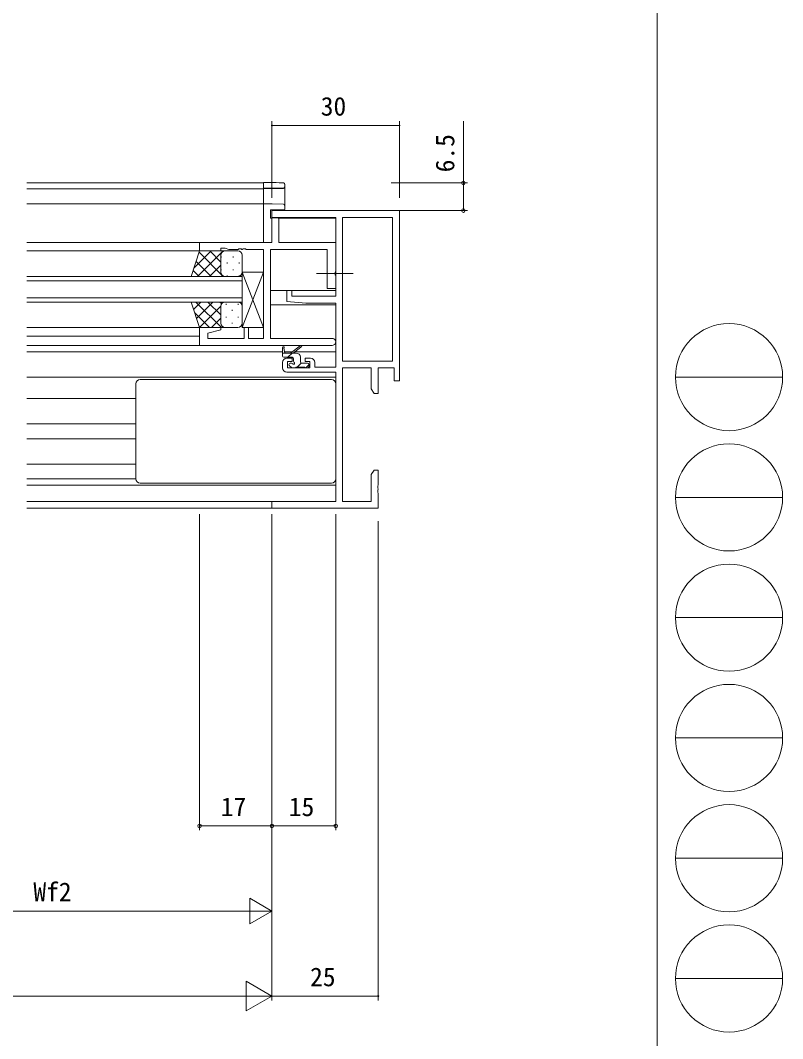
# Model space of a CAD drawing. Units: millimetres, scale not verified. Extents: x -567 to 567, y -403 to 403.
# Drawn here: x 387.6 to 566.7, y -239.4 to 0 of the extents above; entities that cross this region are included whole.
import ezdxf
from ezdxf.enums import TextEntityAlignment as Align

# ---------------------------------------------------------------- set-up
doc = ezdxf.new("R2010")
doc.units = ezdxf.units.MM
doc.header["$LTSCALE"] = 2
doc.linetypes.add('CHAIN2', pattern=[12, 9, -1, 1, -1])
for name, color, linetype, lineweight in [('0-1_USER1', 2, 'Continuous', 9), ('0-2_YKK_ZWAK', 4, 'Continuous', 9), ('0-3_YKK_11', 6, 'Continuous', 9), ('0-4_YKK_12', 7, 'Continuous', 9), ('0-5_YKK_13', 7, 'Continuous', 9)]:
    doc.layers.add(name, color=color, linetype=linetype, lineweight=lineweight)
doc.styles.add('ＭＳ ゴシック', font='')
doc.styles.get('ＭＳ ゴシック').set_extended_font_data('MS Gothic')

msp = doc.modelspace()

# ---------------------------------------------------------------- linework, layer by layer
at = {"layer": '0-1_USER1'}
for p, q in [((444.679, -38.223), (389.054, -38.223)), ((444.679, -52.223), (444.679, -38.223)), ((444.679, -39.623), (389.054, -39.623)), ((444.679, -43.123), (389.054, -43.123)), ((429.979, -52.223), (389.054, -52.223)), ((430.179, -54.223), (389.054, -54.223)), ((439.679, -60.223), (389.054, -60.223)), ((439.679, -61.223), (389.054, -61.223)), ((439.679, -60.223), (439.679, -66.223)), ((461.679, -63.523), (446.309, -63.523)), ((439.679, -65.223), (389.054, -65.223)), ((439.679, -66.223), (389.054, -66.223)), ((461.679, -66.923), (446.309, -66.923)), ((430.179, -72.223), (389.054, -72.223)), ((429.679, -74.224), (389.054, -74.223)), ((430.179, -76.423), (389.054, -76.423)), ((449.179, -77.923), (389.054, -77.923)), ((449.625, -77.923), (451.475, -77.923)), ((452.069, -77.923), (461.679, -77.923)), ((461.679, -83.923), (389.054, -83.923)), ((414.679, -88.923), (389.054, -88.923)), ((414.679, -94.876), (389.054, -94.876)), ((414.679, -98.369), (389.054, -98.369)), ((414.679, -104.323), (389.054, -104.323)), ((461.679, -109.323), (389.054, -109.323)), ((461.379, -113.093), (389.054, -113.093)), ((446.979, -114.723), (389.054, -114.723))]:
    msp.add_line(p, q, dxfattribs=at)
at = {"layer": '0-2_YKK_ZWAK'}
for p, q in [((444.679, -39.192), (444.679, -38.392)), ((444.679, -39.192), (444.679, -39.492)), ((444.679, -39.492), (446.732, -39.457)), ((444.679, -39.618), (444.679, -39.918)), ((444.679, -42.823), (444.679, -39.918)), ((449.679, -39.158), (449.679, -38.522)), ((449.679, -39.247), (449.679, -39.158)), ((449.679, -43.505), (449.679, -39.247)), ((444.679, -42.823), (444.679, -43.123)), ((444.679, -51.923), (444.679, -43.423)), ((446.706, -44.517), (449.679, -44.465)), ((449.385, -43.205), (446.708, -43.158)), ((449.679, -44.465), (449.679, -43.505)), ((446.379, -46.523), (446.753, -46.526)), ((448.129, -46.538), (461.679, -46.656)), ((444.679, -51.923), (444.679, -52.223)), ((432.383, -54.223), (428.328, -58.278)), ((435.211, -54.223), (429.211, -60.223)), ((435.259, -60.223), (429.574, -54.538)), ((434.679, -56.815), (432.088, -54.223)), ((435.101, -54.408), (434.916, -54.223)), ((438.679, -54.223), (435.679, -54.223)), ((432.431, -60.223), (428.867, -56.659)), ((434.679, -55.223), (434.679, -59.223)), ((434.679, -55.223), (434.679, -59.223)), ((434.769, -55.543), (434.769, -55.743)), ((436.184, -56.958), (436.184, -57.158)), ((437.599, -55.543), (437.599, -55.743)), ((439.014, -56.958), (439.014, -57.158)), ((439.679, -59.223), (439.679, -55.223)), ((429.602, -60.223), (428.16, -58.781)), ((434.679, -57.583), (432.04, -60.223)), ((434.769, -58.573), (434.769, -58.773)), ((437.599, -58.573), (437.599, -58.773)), ((444.679, -59.223), (439.679, -72.223)), ((439.679, -59.223), (444.679, -72.223)), ((435.073, -60.018), (434.868, -60.223)), ((435.679, -60.223), (438.679, -60.223)), ((436.184, -59.988), (436.184, -60.188)), ((439.014, -59.988), (439.014, -60.165)), ((430.002, -66.223), (428.26, -67.965)), ((434.811, -72.223), (428.811, -66.223)), ((432.831, -66.223), (428.967, -70.087)), ((434.679, -69.263), (431.64, -66.223)), ((434.875, -66.63), (434.468, -66.223)), ((435.659, -66.223), (435.659, -66.223)), ((435.679, -66.223), (438.679, -66.223)), ((435.901, -66.858), (435.901, -66.658)), ((438.731, -66.858), (438.731, -66.658)), ((431.983, -72.223), (428.528, -68.768)), ((434.68, -67.203), (429.674, -72.208)), ((434.679, -71.223), (434.679, -67.223)), ((434.679, -71.223), (434.679, -67.223)), ((437.316, -68.273), (437.316, -68.073)), ((439.679, -67.223), (439.679, -71.223)), ((434.679, -70.031), (432.488, -72.223)), ((435.901, -69.888), (435.901, -69.688)), ((437.316, -71.303), (437.316, -71.103)), ((438.731, -69.888), (438.731, -69.688)), ((435.366, -72.173), (435.316, -72.223)), ((438.679, -72.223), (435.679, -72.223)), ((451.079, -78.223), (453.297, -76.54)), ((449.179, -78.923), (449.179, -76.923)), ((452.379, -78.223), (449.179, -78.223)), ((449.179, -78.25), (449.207, -78.223)), ((449.479, -77.097), (449.678, -78.223)), ((450.452, -79.223), (451.452, -78.223)), ((451.679, -78.223), (453.499, -76.822)), ((451.479, -79.223), (449.479, -79.223)), ((451.267, -81.635), (450.767, -81.135)), ((450.979, -80.623), (451.318, -80.623)), ((451.779, -80.162), (451.779, -79.523)), ((452.642, -81.523), (453.565, -80.6)), ((453.379, -80.323), (453.379, -79.223)), ((453.679, -80.623), (455.079, -80.623)), ((454.687, -81.723), (455.379, -81.031)), ((455.379, -80.923), (455.379, -81.423)), ((452.079, -81.723), (451.479, -81.723)), ((454.379, -81.523), (452.279, -81.523)), ((455.079, -81.723), (454.579, -81.723)), ((414.679, -85.423), (414.679, -92.723)), ((415.679, -84.423), (423.679, -84.423)), ((423.679, -84.423), (452.679, -84.423)), ((452.679, -84.423), (460.679, -84.423)), ((461.679, -85.423), (461.679, -92.723)), ((414.679, -107.823), (414.679, -92.723)), ((461.679, -107.823), (461.679, -92.723)), ((414.679, -107.822), (389.054, -107.822)), ((460.679, -108.823), (415.679, -108.823))]:
    msp.add_line(p, q, dxfattribs=at)
at = {"layer": '0-2_YKK_ZWAK', "linetype": 'CHAIN2'}
msp.add_line((465.809, -59.523), (457.179, -59.523), dxfattribs=at)
at = {"layer": '0-2_YKK_ZWAK'}
for points in [[(446.732, -38.128), (444.679, -38.092), (444.679, -38.392)], [(449.36, -38.214), (449.361, -38.214), (449.362, -38.214), (449.363, -38.214), (449.364, -38.214), (449.365, -38.214), (449.366, -38.214), (449.367, -38.214), (449.368, -38.214), (449.369, -38.214), (449.37, -38.215), (449.371, -38.215), (449.372, -38.215), (449.373, -38.215), (449.374, -38.215), (449.375, -38.215), (449.375, -38.215), (449.376, -38.215), (449.377, -38.215), (449.378, -38.215), (449.379, -38.215), (449.38, -38.216), (449.381, -38.216), (449.382, -38.216), (449.383, -38.216), (449.384, -38.216), (449.385, -38.216), (449.386, -38.216), (449.387, -38.216), (449.388, -38.216), (449.389, -38.217), (449.389, -38.217), (449.39, -38.217), (449.391, -38.217), (449.392, -38.217), (449.393, -38.217), (449.394, -38.217), (449.395, -38.217), (449.396, -38.217), (449.397, -38.218)], [(449.397, -38.218), (449.397, -38.218), (449.398, -38.218), (449.399, -38.218), (449.4, -38.218), (449.401, -38.218), (449.402, -38.218), (449.403, -38.219), (449.404, -38.219), (449.405, -38.219), (449.405, -38.219), (449.406, -38.219), (449.407, -38.219), (449.408, -38.219), (449.409, -38.22), (449.41, -38.22), (449.411, -38.22), (449.412, -38.22), (449.413, -38.22), (449.414, -38.22), (449.415, -38.221), (449.416, -38.221), (449.417, -38.221), (449.418, -38.221), (449.419, -38.221), (449.42, -38.222), (449.421, -38.222), (449.422, -38.222), (449.423, -38.222), (449.424, -38.222), (449.425, -38.223), (449.426, -38.223), (449.427, -38.223), (449.428, -38.223), (449.429, -38.223), (449.431, -38.224), (449.432, -38.224), (449.433, -38.224), (449.434, -38.224), (449.435, -38.225)], [(449.435, -38.225), (449.437, -38.225), (449.438, -38.225), (449.439, -38.226), (449.44, -38.226), (449.442, -38.226), (449.443, -38.227), (449.445, -38.227), (449.446, -38.227), (449.447, -38.228), (449.449, -38.228), (449.45, -38.228), (449.452, -38.229), (449.453, -38.229), (449.455, -38.23), (449.457, -38.23), (449.458, -38.231), (449.46, -38.231), (449.462, -38.232), (449.464, -38.232), (449.465, -38.233), (449.467, -38.233), (449.469, -38.234), (449.471, -38.235), (449.473, -38.235), (449.475, -38.236), (449.477, -38.237), (449.479, -38.238), (449.482, -38.238), (449.484, -38.239), (449.486, -38.24), (449.488, -38.241), (449.491, -38.242), (449.493, -38.243), (449.496, -38.244), (449.498, -38.245), (449.501, -38.246), (449.503, -38.247), (449.506, -38.249), (449.508, -38.25)], [(449.508, -38.25), (449.511, -38.251), (449.514, -38.252), (449.516, -38.254), (449.519, -38.255), (449.522, -38.257), (449.524, -38.258), (449.527, -38.26), (449.53, -38.261), (449.533, -38.263), (449.536, -38.265), (449.538, -38.267), (449.541, -38.268), (449.544, -38.27), (449.547, -38.272), (449.55, -38.274), (449.553, -38.276), (449.555, -38.278), (449.558, -38.28), (449.561, -38.282), (449.564, -38.284), (449.567, -38.287), (449.569, -38.289), (449.572, -38.291), (449.575, -38.294), (449.578, -38.296), (449.58, -38.298), (449.583, -38.301), (449.586, -38.303), (449.588, -38.306), (449.591, -38.308), (449.593, -38.311), (449.596, -38.314), (449.598, -38.316), (449.601, -38.319), (449.603, -38.322), (449.606, -38.324), (449.608, -38.327), (449.611, -38.33), (449.613, -38.333)], [(449.385, -39.537), (444.679, -39.618), (444.679, -39.492)], [(449.613, -38.333), (449.615, -38.336), (449.618, -38.339), (449.62, -38.342), (449.622, -38.345), (449.624, -38.348), (449.626, -38.351), (449.628, -38.354), (449.63, -38.357), (449.632, -38.36), (449.634, -38.363), (449.636, -38.367), (449.638, -38.37), (449.64, -38.373), (449.642, -38.376), (449.644, -38.38), (449.646, -38.383), (449.647, -38.386), (449.649, -38.39), (449.651, -38.393), (449.652, -38.397), (449.654, -38.4), (449.655, -38.404), (449.657, -38.407), (449.658, -38.411), (449.659, -38.414), (449.661, -38.418), (449.662, -38.421), (449.663, -38.425), (449.665, -38.428), (449.666, -38.432), (449.667, -38.436), (449.668, -38.439), (449.669, -38.443), (449.67, -38.447), (449.671, -38.45), (449.672, -38.454), (449.673, -38.458), (449.673, -38.461), (449.674, -38.465)], [(449.674, -38.465), (449.675, -38.469), (449.675, -38.473), (449.676, -38.476), (449.677, -38.48), (449.677, -38.484), (449.678, -38.488), (449.678, -38.491), (449.678, -38.495), (449.678, -38.499), (449.679, -38.503), (449.679, -38.506), (449.679, -38.51), (449.679, -38.514), (449.679, -38.518), (449.679, -38.522)], [(446.708, -43.158), (444.679, -43.123), (444.679, -43.423)], [(446.379, -46.523), (446.379, -44.523), (446.706, -44.517)], [(435.679, -60.223), (427.679, -60.223), (429.679, -54.223), (435.679, -54.223)], [(435.679, -66.223), (427.679, -66.223), (429.679, -72.223), (435.679, -72.223)]]:
    msp.add_lwpolyline(points, dxfattribs=at)
msp.add_lwpolyline([(439.679, -59.223), (444.679, -59.223), (444.679, -72.223), (439.679, -72.223)], close=True, dxfattribs=at)
for centre, radius, start, end in [((449.379, -39.157), 0.3, 270.99554, 359.99574), ((449.379, -43.505), 0.3, 0, 89), ((435.679, -55.223), 1, 90, 180), ((435.679, -55.223), 1, 90, 180), ((438.679, -55.223), 1, 0, 90), ((435.679, -59.223), 1, 180, 270), ((435.679, -59.223), 1, 180, 270), ((438.679, -59.223), 1, 270, 0), ((435.679, -67.223), 1, 90, 180), ((435.679, -67.223), 1, 90, 180), ((438.679, -67.223), 1, 360, 90), ((435.679, -71.223), 1, 180, 270), ((435.679, -71.223), 1, 180, 270), ((438.679, -71.223), 1, 270, 360), ((453.479, -76.623), 0.2, 275.58289, 155.58289), ((449.379, -76.923), 0.2, 300, 180), ((449.479, -78.923), 0.3, 180, 270), ((452.379, -79.223), 1, 0, 90), ((450.979, -80.923), 0.3, 90, 225), ((451.318, -80.923), 0.3, 33.05573, 90), ((451.479, -79.523), 0.3, 0, 90), ((451.779, -80.623), 0.25, 213.05573, 56.94427), ((452.079, -80.162), 0.3, 180, 236.94427), ((453.679, -80.323), 0.3, 180, 270), ((455.079, -80.923), 0.3, 0, 90), ((451.479, -81.423), 0.3, 225, 270), ((452.079, -81.523), 0.2, 270, 0), ((454.579, -81.523), 0.2, 180, 270), ((455.079, -81.423), 0.3, 270, 0), ((415.679, -85.423), 1, 90, 180), ((460.679, -85.423), 1, 0, 90), ((415.679, -107.823), 1, 180, 270), ((460.679, -107.823), 1, 270, 0)]:
    msp.add_arc(centre, radius, start, end, dxfattribs=at)
for centre, major_axis, ratio, start_param, end_param in [((446.685, -38.175), (-2.7, 0.047), 0.01745, 3.3351809, 4.6952404), ((446.685, -39.505), (2.7, 0.047), 0.01745, 0.1193731, 1.5530383), ((446.685, -39.505), (2.7, 0.047), 0.01745, 6.2828806, 6.4025584), ((449.379, -39.247), (-0.3, 0), 0.965547, 1.5882496, 3.1415927)]:
    msp.add_ellipse(centre, major_axis=major_axis, ratio=ratio, start_param=start_param, end_param=end_param, dxfattribs=at)
at = {"layer": '0-3_YKK_11'}
for p, q in [((446.679, -41.723), (446.679, -23.723)), ((476.679, -41.723), (476.679, -23.723)), ((446.679, -24.723), (476.679, -24.723)), ((474.679, -38.223), (492.679, -38.223)), ((474.679, -44.723), (492.679, -44.723)), ((429.679, -116.093), (429.679, -190.42)), ((446.679, -116.093), (446.679, -190.42)), ((446.679, -116.093), (446.679, -190.42)), ((461.679, -116.093), (461.679, -190.42)), ((446.679, -117.723), (446.679, -230.42)), ((446.679, -117.723), (446.679, -230.42)), ((471.679, -117.723), (471.679, -230.42)), ((446.679, -167.42), (446.679, -210.42)), ((446.679, -189.42), (429.679, -189.42)), ((461.679, -189.42), (446.679, -189.42)), ((446.679, -209.42), (441.483, -206.42)), ((441.483, -206.42), (441.483, -212.42)), ((351.429, -209.42), (440.679, -209.42)), ((446.679, -209.42), (436.287, -209.42)), ((446.679, -209.42), (441.483, -212.42)), ((446.679, -229.42), (440.617, -225.92)), ((440.617, -225.92), (440.617, -232.92)), ((-46.321, -229.42), (439.679, -229.42)), ((446.679, -229.42), (434.555, -229.42)), ((446.679, -229.42), (440.617, -232.92)), ((446.679, -229.42), (471.679, -229.42))]:
    msp.add_line(p, q, dxfattribs=at)
msp.add_lwpolyline([(491.679, -44.723), (491.679, -38.223), (491.679, -23.723)], dxfattribs=at)
for centre in [(491.679, -38.223), (491.679, -44.723), (429.679, -189.42), (446.679, -189.42), (446.679, -189.42), (461.679, -189.42)]:
    msp.add_circle(centre, 0.425, dxfattribs=at)
for centre, start, end in [((446.679, -24.723), 0, 180), ((446.679, -24.723), 180, 0), ((476.679, -24.723), 0, 180), ((476.679, -24.723), 180, 0), ((471.679, -229.42), 0, 180), ((471.679, -229.42), 180, 0)]:
    msp.add_arc(centre, 0.106, start, end, dxfattribs=at)
at = {"layer": '0-4_YKK_12'}
for p, q in [((475.049, -46.353), (475.049, -80.093)), ((429.679, -72.223), (429.679, -76.423)), ((429.679, -76.423), (460.864, -76.423)), ((449.179, -81.723), (449.179, -80.423))]:
    msp.add_line(p, q, dxfattribs=at)
for points in [[(476.679, -44.723), (476.679, -84.723), (475.379, -84.723), (475.379, -81.723), (471.679, -81.723), (471.679, -87.723), (470.679, -87.723), (470.049, -86.632), (470.049, -81.723), (463.309, -81.723), (463.309, -113.093), (470.049, -113.093), (470.049, -106.814), (470.679, -105.723), (471.679, -105.723), (471.679, -109.265), (471.559, -109.448), (471.559, -109.998), (471.679, -110.181), (471.679, -110.265), (471.559, -110.448), (471.559, -110.998), (471.679, -111.181), (471.679, -114.723), (446.679, -114.723), (446.679, -113.093), (461.679, -113.093), (461.679, -82.723), (450.179, -82.723)], [(456.779, -80.423), (456.779, -81.523), (461.679, -81.523), (461.679, -66.523), (454.679, -66.523), (450.179, -66.129), (450.179, -63.523), (451.379, -63.523), (451.379, -64.823), (461.679, -64.823), (461.679, -46.353), (446.679, -46.353), (446.679, -44.723), (476.679, -44.723)], [(460.864, -74.793), (446.309, -74.793), (446.309, -53.853), (459.679, -53.853), (459.679, -63.023), (461.679, -63.023), (461.679, -59.981), (461.559, -59.798), (461.559, -59.248), (461.679, -59.064), (461.679, -52.223), (448.309, -52.223), (448.309, -46.423), (446.679, -46.423), (446.679, -52.223), (429.679, -52.223), (429.679, -54.223), (434.679, -54.223), (434.679, -53.523), (435.679, -53.523), (436.586, -53.853), (438.721, -53.853), (438.904, -53.733), (439.454, -53.733), (439.638, -53.853), (439.721, -53.853), (439.904, -53.733), (440.454, -53.733), (440.638, -53.853), (444.679, -53.853), (444.679, -74.793), (441.179, -74.793), (441.179, -72.223), (440.179, -72.223), (440.179, -74.793), (431.579, -74.793), (431.579, -73.583), (434.709, -72.745), (434.64, -72.223), (429.679, -72.223)], [(450.179, -79.423), (451.479, -79.423), (451.479, -80.223), (450.379, -80.223), (450.379, -81.723), (455.579, -81.723), (455.579, -80.223), (454.479, -80.223), (454.479, -79.423), (455.779, -79.423)]]:
    msp.add_lwpolyline(points, dxfattribs=at)
msp.add_lwpolyline([(475.049, -46.353), (475.049, -80.093), (463.309, -80.093), (463.309, -46.353)], close=True, dxfattribs=at)
for centre, radius, start, end in [((460.864, -75.608), 0.815, 269.99999, 90.00001), ((450.179, -80.423), 1, 90.00001, 179.99999), ((455.779, -80.423), 1, 0.00001, 89.99999), ((450.179, -81.723), 1, 180.00001, 269.99999)]:
    msp.add_arc(centre, radius, start, end, dxfattribs=at)
at = {"layer": '0-5_YKK_13'}
for p, q in [((537.274, 399), (537.274, -351)), ((541.526, -83.88), (566.726, -83.88)), ((541.526, -112.16), (566.726, -112.16)), ((541.526, -140.44), (566.726, -140.44)), ((541.526, -168.72), (566.726, -168.72)), ((541.526, -197), (566.726, -197)), ((541.526, -225.28), (566.726, -225.28))]:
    msp.add_line(p, q, dxfattribs=at)
for centre in [(554.126, -83.88), (554.126, -112.16), (554.126, -140.44), (554.126, -168.72), (554.126, -197), (554.126, -225.28)]:
    msp.add_circle(centre, 12.6, dxfattribs=at)

# ---------------------------------------------------------------- texts
at = {"layer": '0-3_YKK_11', "style": 'ＭＳ ゴシック'}
for s, p in [('30', (458.159, -23.723)), ('17', (434.659, -188.42)), ('15', (450.659, -188.42)), ('Wf2', (390.614, -208.42)), ('25', (455.659, -228.42))]:
    msp.add_text(s, height=4.399, dxfattribs=at).set_placement(p, align=Align.BOTTOM_LEFT)
msp.add_text('6.5', height=4.399, rotation=90, dxfattribs=at).set_placement((490.879, -35.723), align=Align.BOTTOM_LEFT)

doc.saveas('drawing.dxf')
